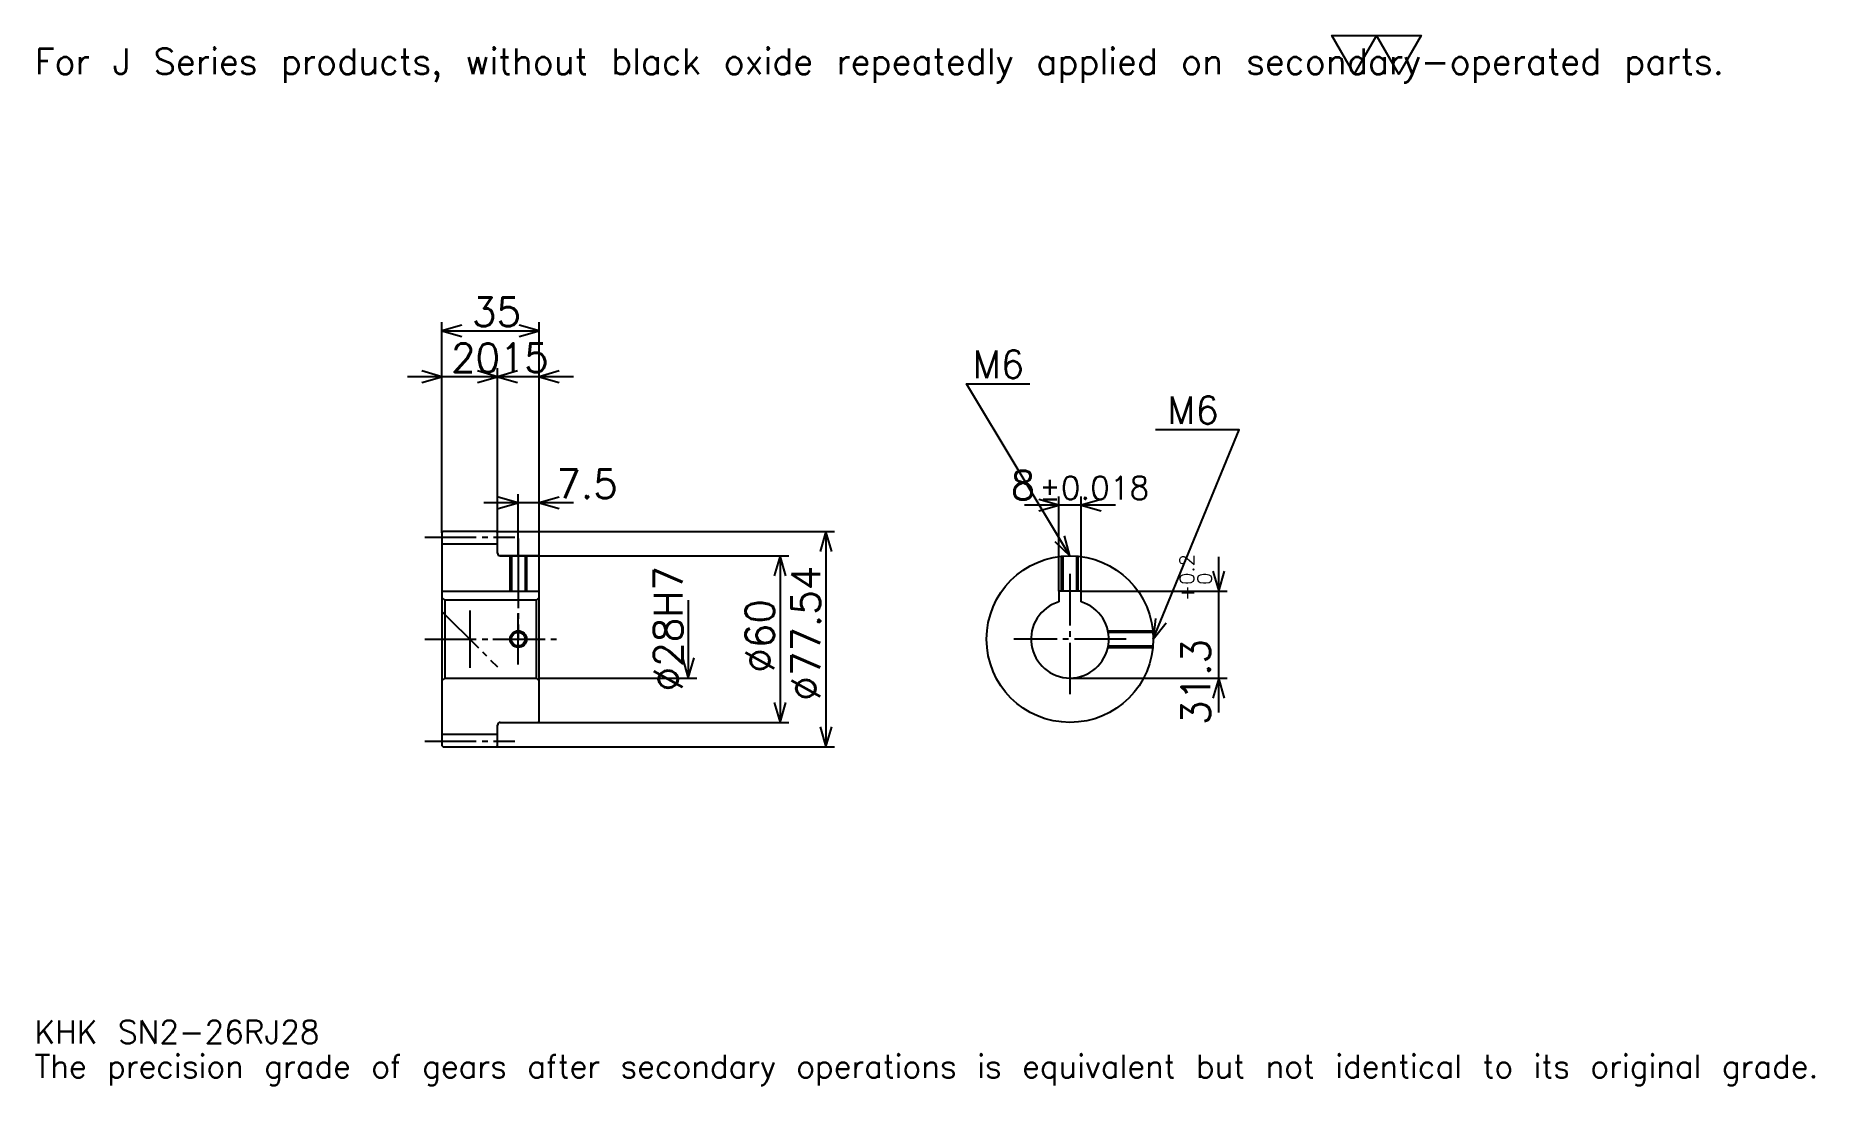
# Model space of a CAD drawing. Extents: x 21 to 661, y 8 to 386.
import ezdxf

# ---------------------------------------------------------------- set-up
doc = ezdxf.new("R2010")
doc.units = 0
doc.linetypes.add('DASHDOT', pattern=[24.782608, 18.586957, -2.065217, 2.065217, -2.065217])
doc.layers.get('0').update_dxf_attribs({"linetype": 'CONTINUOUS'})
doc.layers.add('DASHDOT', color=6, linetype='DASHDOT')
doc.styles.add('KANJI', font='TXT', dxfattribs={"bigfont": 'BIGFONT'})

msp = doc.modelspace()

# ---------------------------------------------------------------- linework, layer by layer
at = {"color": 5}
for p, q in [((167.282593, 207.084778), (167.282593, 282.46521)), ((202.282593, 207.084778), (202.282593, 282.46521)), ((167.282593, 279.367371), (202.282593, 279.367371)), ((199.673889, 262.845642), (154.891296, 262.845642)), ((214.673889, 262.845642), (174.891281, 262.845642)), ((187.282593, 207.084778), (187.282593, 265.943481)), ((194.782593, 207.084778), (194.782593, 220.508682)), ((389.369568, 185.615219), (389.369568, 219.691299)), ((397.369568, 185.615219), (397.369568, 219.691299)), ((214.673889, 217.410858), (182.391296, 217.410858)), ((409.760864, 216.593475), (376.978241, 216.593475)), ((167.282593, 206.584778), (167.282593, 207.084778)), ((186.782593, 207.084778), (202.282593, 207.084778)), ((187.282593, 206.584778), (187.282593, 207.084778)), ((194.782593, 198.315216), (194.782593, 207.084778)), ((194.782593, 198.315216), (194.782593, 207.084778)), ((202.282593, 207.084778), (308.641296, 207.084778)), ((202.282593, 197.815216), (202.282593, 207.084778)), ((305.543457, 207.084778), (305.543457, 129.545654)), ((188.282593, 198.315216), (202.282593, 198.315216)), ((202.282593, 198.315216), (292.119537, 198.315216)), ((289.021729, 198.315216), (289.021729, 138.315216)), ((446.934753, 141.92392), (446.934753, 198.006516)), ((255.978241, 182.315216), (255.978241, 154.315216)), ((397.369568, 185.615219), (450.032593, 185.615219)), ((202.282593, 154.315216), (259.07605, 154.315216)), ((393.369568, 154.315216), (450.032593, 154.315216)), ((188.282593, 138.315216), (202.282593, 138.315216)), ((202.282593, 138.315216), (292.119537, 138.315216)), ((186.782593, 129.545654), (202.282593, 129.545654)), ((202.282593, 129.545654), (308.641296, 129.545654))]:
    msp.add_line(p, q, dxfattribs=at)
at = {"color": 4}
for p, q in [((167.282593, 202.584778), (187.282593, 202.584778)), ((167.282593, 185.615219), (202.282593, 185.615219)), ((168.282593, 182.315216), (168.282593, 154.315216)), ((201.282593, 182.315216), (202.282593, 183.315216)), ((201.282593, 154.315216), (202.282593, 153.315216)), ((167.282593, 134.045654), (187.282593, 134.045654))]:
    msp.add_line(p, q, dxfattribs=at)
at = {"color": 7}
msp.add_line((177.282593, 178.641296), (177.282593, 157.989136), dxfattribs=at)
msp.add_lwpolyline([(495.652161, 371.739136), (487.597809, 385.700012), (519.815186, 385.700012), (511.760864, 371.739136), (503.706512, 385.700012), (495.652161, 371.739136)], dxfattribs=at)
at = {"color": 5}
for points in [[(174.510849, 281.432587), (167.282593, 279.367371), (174.510849, 277.302155)], [(195.054337, 277.302155), (202.282593, 279.367371), (195.054337, 281.432587)], [(160.054337, 260.780426), (167.282593, 262.845642), (160.054337, 264.910858)], [(180.054337, 260.780426), (187.282593, 262.845642), (180.054337, 264.910858)], [(194.510849, 264.910858), (187.282593, 262.845642), (194.510849, 260.780426)], [(209.510849, 264.910858), (202.282593, 262.845642), (209.510849, 260.780426)], [(393.369568, 198.315216), (356.195618, 260.271729), (378.913025, 260.271729)], [(423.369537, 168.315216), (454.347809, 243.75), (424.195648, 243.75)], [(187.554337, 215.345642), (194.782593, 217.410858), (187.554337, 219.476074)], [(209.510849, 219.476074), (202.282593, 217.410858), (209.510849, 215.345642)], [(382.141296, 214.528259), (389.369568, 216.593475), (382.141296, 218.658691)], [(404.597809, 218.658691), (397.369568, 216.593475), (404.597809, 214.528259)], [(307.608673, 199.856506), (305.543457, 207.084778), (303.478241, 199.856506)], [(387.87973, 203.450851), (393.369568, 198.315216), (391.42157, 205.575943)], [(291.086945, 191.08696), (289.021729, 198.315216), (286.956512, 191.08696)], [(444.869537, 192.843475), (446.934753, 185.615219), (448.999969, 192.843475)], [(424.204987, 175.786148), (423.369537, 168.315216), (428.025787, 174.217087)], [(253.913025, 161.543472), (255.978241, 154.315216), (258.043457, 161.543472)], [(448.999969, 147.08696), (446.934753, 154.315216), (444.869537, 147.08696)], [(286.956512, 145.543472), (289.021729, 138.315216), (291.086945, 145.543472)], [(303.478241, 136.773926), (305.543457, 129.545654), (307.608673, 136.773926)]]:
    msp.add_lwpolyline(points, dxfattribs=at)
at = {"color": 4}
for points in [[(187.282593, 199.315216), (187.282593, 206.584778), (186.782593, 207.084778), (167.782593, 207.084778), (167.282593, 206.584778), (167.282593, 153.315216)], [(188.282593, 138.315216), (201.782593, 138.315216), (202.282593, 138.815216), (202.282593, 197.815216), (201.782593, 198.315216), (188.282593, 198.315216)], [(191.782593, 198.315216), (191.782593, 185.615219)], [(192.322601, 198.315216), (192.322601, 185.615219)], [(197.242584, 198.315216), (197.242584, 185.615219)], [(197.782593, 198.315216), (197.782593, 185.615219)], [(390.369568, 185.615219), (390.369568, 198.164841)], [(390.909546, 185.615219), (390.909546, 198.214188)], [(395.829559, 185.615219), (395.829559, 198.214188)], [(396.369568, 185.615219), (396.369568, 198.164841)], [(167.282593, 153.315216), (168.282593, 154.315216), (201.282593, 154.315216), (201.282593, 182.315216), (168.282593, 182.315216), (167.282593, 183.315216)], [(397.369568, 181.731628), (397.369568, 185.615219), (389.369568, 185.615219), (389.369568, 181.731628)], [(407.044342, 171.315216), (423.219177, 171.315216)], [(407.151733, 170.775223), (423.268524, 170.775223)], [(407.044342, 165.315216), (423.219177, 165.315216)], [(407.151733, 165.855209), (423.268524, 165.855209)], [(167.282593, 153.315216), (167.282593, 130.045654), (167.782593, 129.545654), (186.782593, 129.545654), (187.282593, 130.045654), (187.282593, 137.315216)]]:
    msp.add_lwpolyline(points, dxfattribs=at)
for centre, radius in [((393.369568, 168.315216), 30), ((194.782593, 168.315216), 2.46)]:
    msp.add_circle(centre, radius, dxfattribs=at)
at = {"color": 7}
msp.add_circle((194.782593, 168.315216), 3, dxfattribs=at)
at = {"color": 4}
for centre, radius, start, end in [((188.282593, 199.315216), 1, 180, 270), ((393.369568, 168.315216), 14, 106.601549926, 73.398450074), ((188.282593, 137.315216), 1, 90, 180)]:
    msp.add_arc(centre, radius, start, end, dxfattribs=at)
at = {"layer": 'DASHDOT', "color": 7}
for p, q in [((161.086945, 205.084778), (193.478241, 205.084778)), ((194.782593, 198.315216), (194.782593, 168.315216)), ((393.369568, 191.810867), (393.369568, 148.119568)), ((167.282593, 178.315216), (187.282593, 158.315216)), ((161.086945, 168.315216), (208.478241, 168.315216)), ((413.565186, 168.315216), (373.173889, 168.315216)), ((161.086945, 131.545654), (193.478241, 131.545654))]:
    msp.add_line(p, q, dxfattribs=at)
for points in [[(194.782593, 204.510864), (194.782593, 179.419556)], [(194.782593, 159.119568), (194.782593, 177.510864)], [(185.586945, 168.315216), (203.978241, 168.315216)]]:
    msp.add_lwpolyline(points, dxfattribs=at)

# ---------------------------------------------------------------- texts
at = {"color": 7, "style": 'KANJI'}
for s, height, p in [('For J Series products, without black oxide repeatedly applied on secondary-operated parts.', 9.293478, (20.652174, 371.739136)), ('35', 10.326087, (178.070633, 281.019562)), ('20', 10.326087, (170.570633, 264.497803)), ('15', 10.326087, (188.070633, 264.497803)), ('M6', 9.913044, (358.260864, 262.336945)), ('M6', 9.913044, (428.32608, 245.815216)), ('7.5', 10.326087, (208.478241, 219.063034)), ('8', 10.326087, (372.054474, 218.658691)), ('%%p0.018', 8.26087, (382.276001, 218.658691)), ('KHK SN2-26RJ28', 8.26087, (20.652174, 22.717392)), ('The precision grade of gears after secondary operations is equivalent but not identical to its original grade.', 8.26087, (20.652174, 10.326087))]:
    msp.add_text(s, height=height, dxfattribs=at).set_placement(p)
for s, height, p in [('%%c28H7', 10.326087, (253.913025, 149.470108)), ('%%c77.54', 10.326087, (303.478241, 146.114136)), ('0.2', 5.163043, (438.054321, 187.869843)), ('+', 5.163043, (438.054321, 182.087234)), ('0', 5.163043, (444.456482, 187.869843)), ('%%c60', 10.326087, (286.956512, 156.182068)), ('31.3', 10.326087, (443.836914, 137.391846))]:
    msp.add_text(s, height=height, rotation=90, dxfattribs=at).set_placement(p)

doc.saveas('drawing.dxf')
